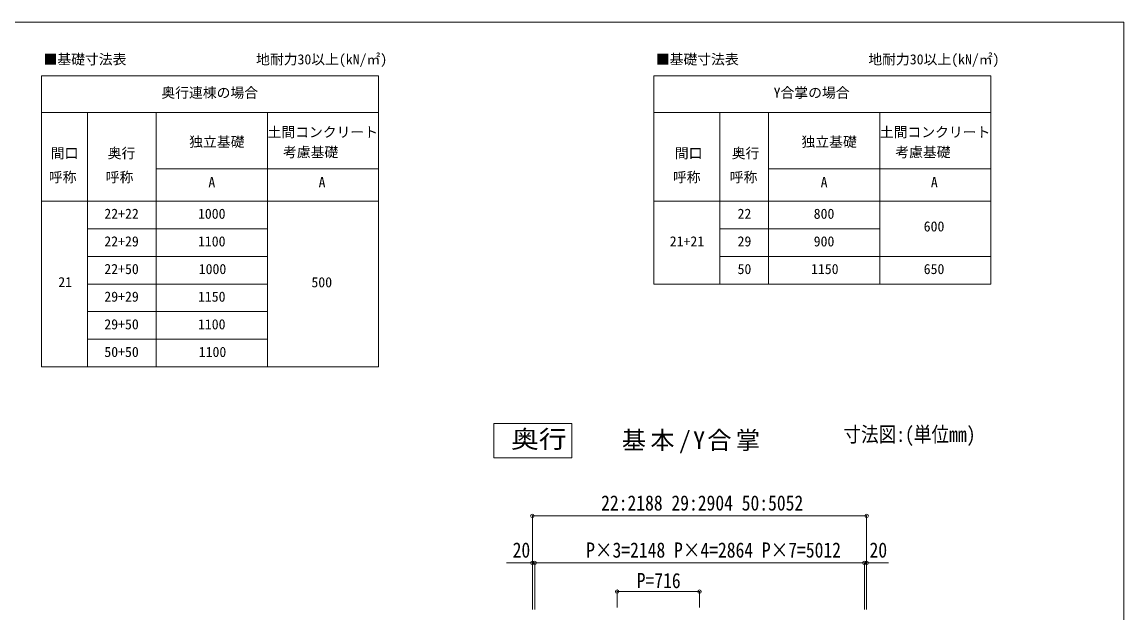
# Model space of a CAD drawing. Units: millimetres, scale not verified. Extents: x -8385 to 8479, y -5853 to 5787.
# Drawn here: x -1518 to 8055, y 656 to 5787 of the extents above; entities that cross this region are included whole.
import ezdxf
from ezdxf.enums import TextEntityAlignment as Align

# ---------------------------------------------------------------- set-up
doc = ezdxf.new("R2010")
doc.units = ezdxf.units.MM
doc.header["$LTSCALE"] = 30
doc.header["$PDMODE"] = 32
doc.header["$PDSIZE"] = 30
for name, color, linetype, lineweight in [('0-3_ELV2', 4, 'Continuous', 9), ('0-6_OTH_LINE', 6, 'Continuous', 9), ('F-0_240', 7, 'Continuous', 9)]:
    doc.layers.add(name, color=color, linetype=linetype, lineweight=lineweight)
doc.styles.add('ＭＳ ゴシック', font='')
doc.styles.get('ＭＳ ゴシック').set_extended_font_data('MS Gothic')

msp = doc.modelspace()

# ---------------------------------------------------------------- linework, layer by layer
at = {"layer": '0-3_ELV2', "color": 7, "lineweight": 18}
for p, q in [((-1349.25, 5319.4), (1579.39, 5319.4)), ((3969.69, 5319.4), (3969.69, 3512.29)), ((3969.69, 5319.4), (6898.34, 5319.4)), ((-1349.25, 5001.64), (1579.39, 5001.64)), ((-352.39, 5001.64), (-352.39, 2792.29)), ((3969.69, 5001.64), (6898.34, 5001.64)), ((4966.56, 5001.64), (4966.56, 3512.29)), ((-352.39, 4512.62), (1579.39, 4512.62)), ((4966.56, 4512.62), (6898.34, 4512.62)), ((-1349.25, 4232.29), (1579.39, 4232.29)), ((3969.69, 4232.29), (6898.34, 4232.29)), ((-949.25, 3992.29), (613.5, 3992.29)), ((4542.44, 3992.29), (5932.45, 3992.29)), ((-949.25, 3752.29), (613.5, 3752.29)), ((4542.44, 3752.29), (6898.34, 3752.29)), ((-949.25, 3512.29), (613.5, 3512.29)), ((3969.69, 3512.29), (6898.34, 3512.29)), ((-949.25, 3272.29), (613.5, 3272.29)), ((-949.25, 3032.29), (613.5, 3032.29))]:
    msp.add_line(p, q, dxfattribs=at)
at = {"layer": '0-3_ELV2', "color": 7}
for p, q in [((1579.39, 5319.4), (1579.39, 2792.29)), ((6898.34, 5319.4), (6898.34, 3512.29)), ((-949.25, 5001.64), (-949.25, 2792.29)), ((-352.39, 5001.64), (-352.39, 2792.29)), ((613.5, 5001.64), (613.5, 2792.29)), ((4542.44, 5001.64), (4542.44, 3512.29)), ((4966.56, 5001.64), (4966.56, 3512.29)), ((5932.45, 5001.64), (5932.45, 3512.29))]:
    msp.add_line(p, q, dxfattribs=at)
at = {"layer": '0-3_ELV2', "color": 6}
for p, q in [((2915.33, 1090.66), (2690.83, 1090.66)), ((2915.33, 1090.66), (2935.33, 1090.66)), ((2915.33, 1090.66), (2915.33, 685.43)), ((2935.33, 1090.66), (5799.33, 1090.66)), ((2935.33, 1090.66), (2935.33, 685.43)), ((5799.33, 1090.66), (5799.33, 685.43)), ((5819.33, 1090.66), (5819.33, 685.43))]:
    msp.add_line(p, q, dxfattribs=at)
at = {"layer": '0-3_ELV2', "color": 7, "lineweight": 18}
msp.add_lwpolyline([(-1349.25, 5319.4), (-1349.25, 2792.29), (1579.39, 2792.29)], dxfattribs=at)
at = {"layer": '0-3_ELV2', "color": 6}
msp.add_lwpolyline([(5799.33, 1090.66), (5819.33, 1090.66), (6008.9, 1090.66)], dxfattribs=at)
for p in [(2915.33, 1090.66), (2935.33, 1090.66), (5799.33, 1090.66), (5819.33, 1090.66)]:
    msp.add_point(p, dxfattribs=at)
at = {"layer": '0-6_OTH_LINE'}
for p, q in [((2915.33, 1499.49), (5819.33, 1499.49)), ((2915.33, 1499.49), (2915.33, 685.43)), ((5819.33, 1499.49), (5819.33, 685.43)), ((3651.33, 841.5), (3651.33, 702.53)), ((4367.33, 841.5), (3651.33, 841.5)), ((4367.33, 841.5), (4367.33, 702.53))]:
    msp.add_line(p, q, dxfattribs=at)
at = {"layer": '0-6_OTH_LINE', "color": 3}
msp.add_lwpolyline([(2581.59, 2302.27), (3257.99, 2302.27), (3257.99, 2002.77), (2581.59, 2002.77)], close=True, dxfattribs=at)
at = {"layer": '0-6_OTH_LINE'}
for p in [(2915.33, 1499.49), (5819.33, 1499.49), (3651.33, 841.5), (4367.33, 841.5)]:
    msp.add_point(p, dxfattribs=at)
at = {"layer": 'F-0_240', "color": 5}
for p, q in [((-8385.45, 5787.34), (8054.55, 5787.34)), ((8054.55, 5787.34), (8054.55, -5852.66))]:
    msp.add_line(p, q, dxfattribs=at)

# ---------------------------------------------------------------- texts
at = {"layer": '0-3_ELV2', "color": 7, "style": 'ＭＳ ゴシック'}
for s, p in [('■基礎寸法表', (-1331.09, 5393.24)), ('地耐力30以上(kN/㎡)', (515.14, 5393.24)), ('■基礎寸法表', (3987.86, 5393.24)), ('地耐力30以上(kN/㎡)', (5834.09, 5393.24)), ('奥行連棟の場合', (-307.49, 5103.59)), ('Y合掌の場合', (5011.45, 5103.59)), ('土間コンクリート', (614.7, 4761.09)), ('土間コンクリート', (5933.65, 4761.09)), ('独立基礎', (-65.4, 4677.52)), ('独立基礎', (5253.55, 4677.52)), ('間口', (-1268.3, 4577.74)), ('奥行', (-773.82, 4577.74)), ('考慮基礎', (748.98, 4587.62)), ('間口', (4153.22, 4577.74)), ('奥行', (4647.2, 4577.74)), ('考慮基礎', (6067.92, 4587.62)), ('呼称', (-1285.12, 4370.04)), ('呼称', (-790.64, 4370.04)), ('A', (100.85, 4325.89)), ('A', (1058.23, 4325.89)), ('呼称', (4136.4, 4370.04)), ('呼称', (4630.38, 4370.04)), ('A', (5419.8, 4325.89)), ('A', (6377.17, 4325.89)), ('22+22', (-802.99, 4052.29)), ('1000', (10.27, 4052.29)), ('22', (4697.82, 4052.29)), ('800', (5359.29, 4052.29)), ('600', (6314.95, 3942.41)), ('22+29', (-802.99, 3812.29)), ('1100', (10.27, 3812.29)), ('21+21', (4108.65, 3812.29)), ('29', (4697.82, 3812.29)), ('900', (5359.29, 3812.29)), ('22+50', (-802.99, 3572.29)), ('1000', (17.02, 3572.29)), ('50', (4697.82, 3572.29)), ('1150', (5335.97, 3572.29)), ('650', (6314.95, 3572.29)), ('21', (-1202.99, 3458.66)), ('500', (996.01, 3457.53)), ('29+29', (-802.99, 3332.29)), ('1150', (10.27, 3332.29)), ('29+50', (-802.99, 3092.29)), ('1100', (10.27, 3092.29)), ('50+50', (-802.99, 2852.29)), ('1100', (17.02, 2852.29))]:
    msp.add_text(s, height=87.98, dxfattribs=at).set_placement(p, align=Align.BOTTOM_LEFT)
at = {"layer": '0-3_ELV2', "color": 7, "style": 'ＭＳ ゴシック', "width": 0.85}
for s, p in [('20', (2744.03, 1096.66)), ('P×3=2148 P×4=2864 P×7=5012 ', (3382.76, 1096.66)), ('20', (5844.5, 1096.66))]:
    msp.add_text(s, height=132, dxfattribs=at).set_placement(p, align=Align.BOTTOM_LEFT)
at = {"layer": '0-6_OTH_LINE', "color": 2, "style": 'ＭＳ ゴシック', "width": 1.15}
msp.add_text('奥行', height=154, dxfattribs=at).set_placement((2730.08, 2041.89), align=Align.BOTTOM_LEFT)
at = {"layer": '0-6_OTH_LINE', "color": 7, "style": 'ＭＳ ゴシック', "width": 0.85}
for s, p in [('寸法図:(単位mm)', (5617.69, 2101.33)), ('22:2188 29:2904 50:5052', (3512.75, 1505.49)), ('P=716', (3821.83, 831.5))]:
    msp.add_text(s, height=132, dxfattribs=at).set_placement(p, align=Align.BOTTOM_LEFT)
at = {"layer": '0-6_OTH_LINE', "color": 2, "insert": (3692.07, 2041.89), "char_height": 154, "attachment_point": 7, "style": 'ＭＳ ゴシック'}
msp.add_mtext('\\T1.18;基本/Y合掌', dxfattribs=at)

doc.saveas('drawing.dxf')
